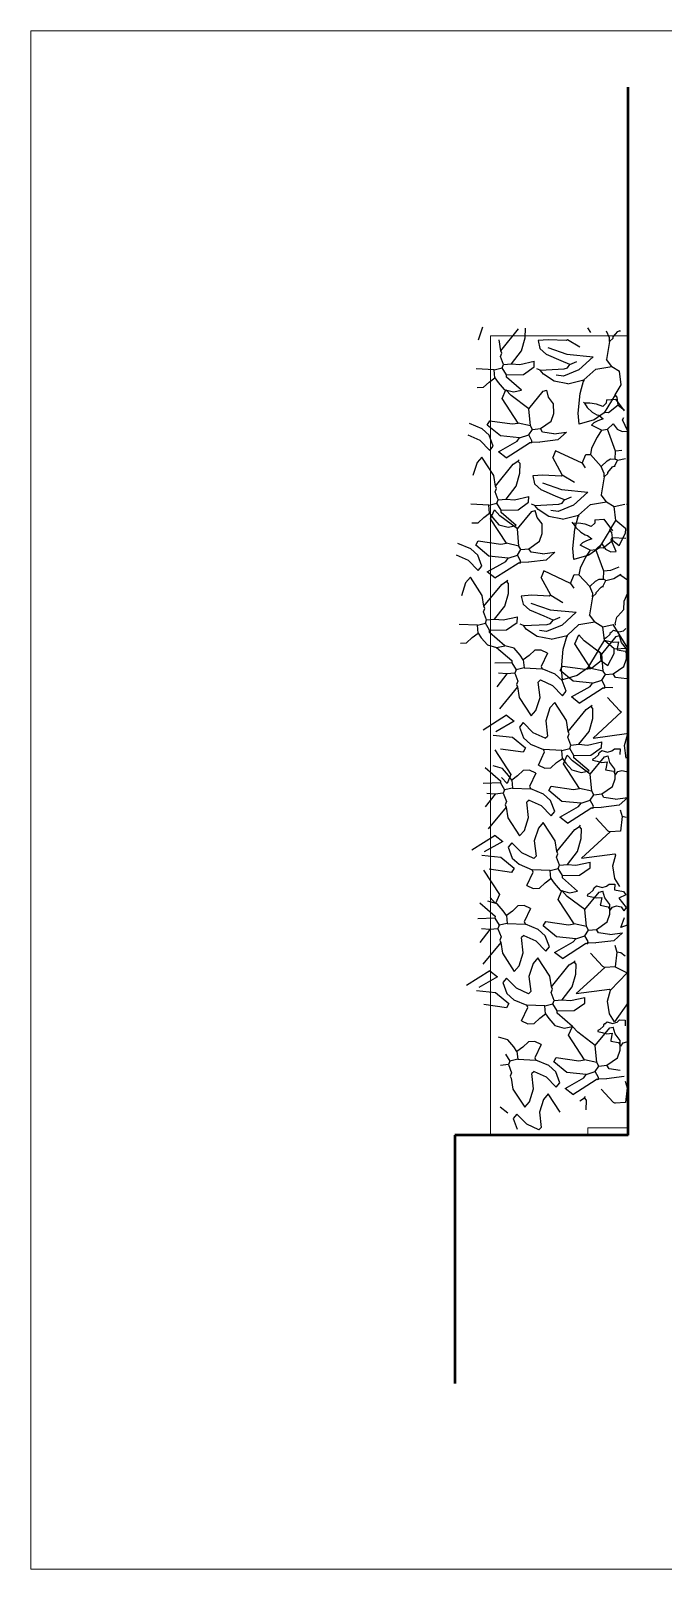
# Model space of a CAD drawing. Header units: inches. Extents: x 2960 to 8891, y 1487 to 4457.
# Drawn here: x 7677.8 to 7856, y 2611 to 3044.6 of the extents above; entities that cross this region are included whole.
import ezdxf

# ---------------------------------------------------------------- set-up
doc = ezdxf.new("R2010")
doc.units = ezdxf.units.IN
doc.header["$MEASUREMENT"] = 0
doc.linetypes.add('HIDDEN', pattern=[0.375, 0.25, -0.125])
for name, color, linetype, lineweight in [('A-FLOR-FTPT', 6, 'HIDDEN', 13), ('A-FURN', 8, 'Continuous', 20), ('A-FURN-BATH', 175, 'Continuous', 20), ('A-WALL-FULL', 7, 'Continuous', 50)]:
    doc.layers.add(name, color=color, linetype=linetype, lineweight=lineweight)
doc.layers.add('VERDE_siepe', color=96, linetype='Continuous')

msp = doc.modelspace()

# ---------------------------------------------------------------- linework, layer by layer
at = {"layer": 'A-FLOR-FTPT', "linetype": 'ByBlock'}
for p in [(7807.32, 2733.41), (7846.13, 2958.69)]:
    msp.add_line(p, (7807.32, 2958.69), dxfattribs=at)
at = {"layer": 'A-FURN'}
for p, q in [((7846.13, 2735.41), (7834.73, 2735.41)), ((7834.73, 2733.41), (7834.73, 2735.41)), ((7846.13, 2733.41), (7834.73, 2733.41))]:
    msp.add_line(p, q, dxfattribs=at)
at = {"layer": 'A-FURN-BATH'}
for p, q in [((7677.79, 2611.03), (7677.79, 3044.62)), ((7677.79, 3044.62), (8850.3, 3044.62)), ((8814.51, 2611.03), (7677.79, 2611.03))]:
    msp.add_line(p, q, dxfattribs=at)
at = {"layer": 'A-WALL-FULL'}
for p, q in [((7846.13, 2733.41), (7846.13, 3028.69)), ((7846.13, 2733.41), (7797.32, 2733.41)), ((7797.32, 2733.41), (7797.32, 2663.41))]:
    msp.add_line(p, q, dxfattribs=at)
at = {"layer": 'VERDE_siepe'}
for p, q in [((7805.07, 2961.06), (7803.89, 2957.41)), ((7810.22, 2954.44), (7809.76, 2957.47)), ((7810.22, 2954.44), (7815.28, 2960.61)), ((7816.09, 2954.42), (7817.12, 2958.07)), ((7817.12, 2958.07), (7817.21, 2960.85)), ((7823.64, 2957.52), (7820.75, 2957.32)), ((7820.75, 2957.32), (7821.29, 2955.06)), ((7828.74, 2957.29), (7823.64, 2957.52)), ((7829.07, 2957.6), (7828.74, 2957.29)), ((7829.07, 2957.6), (7832.5, 2955.53)), ((7834.65, 2960.87), (7835.55, 2959.55)), ((7840.88, 2957.08), (7840.02, 2952.01)), ((7840.92, 2958.04), (7840.05, 2960)), ((7840.88, 2957.08), (7840.92, 2958.04)), ((7840.88, 2957.08), (7841.88, 2958)), ((7841.88, 2958), (7841.89, 2958.32)), ((7841.89, 2958.32), (7843.24, 2959.86)), ((7843.24, 2959.86), (7843.89, 2960.15)), ((7843.87, 2959.83), (7843.89, 2960.15)), ((7810.15, 2952.84), (7810.51, 2953.79)), ((7811.01, 2950.57), (7810.15, 2952.84)), ((7810.51, 2953.79), (7810.22, 2954.44)), ((7813.25, 2950.79), (7816.09, 2954.42)), ((7823.14, 2953.38), (7821.29, 2955.06)), ((7827.22, 2951.61), (7823.14, 2953.38)), ((7823.49, 2955.33), (7828.87, 2953.46)), ((7828.87, 2953.46), (7836.25, 2952.73)), ((7836.25, 2952.73), (7832.25, 2949.09)), ((7808.39, 2949.09), (7803.28, 2949.31)), ((7808.39, 2949.09), (7810.65, 2949.63)), ((7808.61, 2946.84), (7808.39, 2949.09)), ((7810.65, 2949.63), (7811.01, 2950.57)), ((7811.84, 2947.66), (7810.65, 2949.63)), ((7811.01, 2950.57), (7813.25, 2950.79)), ((7813.25, 2950.79), (7815.63, 2950.6)), ((7815.63, 2950.6), (7819.68, 2951.47)), ((7816.64, 2947.77), (7819.61, 2949.88)), ((7819.61, 2949.88), (7819.68, 2951.47)), ((7821.35, 2948.99), (7820.4, 2949.35)), ((7821.35, 2948.99), (7828.08, 2949.33)), ((7822.27, 2947.87), (7821.35, 2948.99)), ((7829.73, 2950.54), (7827.22, 2951.61)), ((7832.25, 2949.09), (7827.89, 2947.31)), ((7828.08, 2949.33), (7829.05, 2949.61)), ((7829.05, 2949.61), (7829.73, 2950.54)), ((7829.73, 2950.54), (7831.68, 2951.41)), ((7833.69, 2946.21), (7837.02, 2949.26)), ((7837.02, 2949.26), (7841.53, 2950.02)), ((7841.53, 2950.02), (7840.02, 2952.01)), ((7841.53, 2950.02), (7843.71, 2948.65)), ((7844.18, 2944.79), (7843.71, 2948.65)), ((7803.6, 2944.05), (7805.36, 2944.13)), ((7805.36, 2944.13), (7806.96, 2945.63)), ((7806.96, 2945.63), (7808.61, 2946.84)), ((7808.61, 2946.84), (7809.51, 2945.52)), ((7809.51, 2945.52), (7811.21, 2943.56)), ((7811.81, 2947.02), (7811.84, 2947.66)), ((7816.12, 2943.32), (7811.81, 2947.02)), ((7811.84, 2947.66), (7816.64, 2947.77)), ((7825.26, 2945.9), (7822.27, 2947.87)), ((7829.17, 2945.13), (7825.26, 2945.9)), ((7827.89, 2947.31), (7825.88, 2947.6)), ((7829.17, 2945.13), (7833.69, 2946.21)), ((7832.59, 2942.35), (7833.69, 2946.21)), ((7833.69, 2946.21), (7833.68, 2945.89)), ((7842.46, 2941.99), (7844.18, 2944.79)), ((7810.61, 2940.96), (7811.68, 2943.47)), ((7815.1, 2934.05), (7810.61, 2940.96)), ((7811.21, 2943.56), (7813.82, 2942.84)), ((7813.2, 2941.81), (7811.68, 2943.47)), ((7818.16, 2938.07), (7813.2, 2941.81)), ((7813.82, 2942.84), (7816.12, 2943.32)), ((7818.16, 2938.07), (7822.21, 2943.01)), ((7822.21, 2943.01), (7823.18, 2943.29)), ((7823.73, 2941.35), (7823.18, 2943.29)), ((7825.14, 2939.51), (7823.73, 2941.35)), ((7832.06, 2936.84), (7832.59, 2942.35)), ((7833.88, 2939.63), (7833.58, 2939.96)), ((7842.46, 2941.99), (7839.41, 2936.98)), ((7840, 2940.64), (7839.96, 2939.68)), ((7840, 2940.64), (7842.57, 2940.84)), ((7843.07, 2941.33), (7842.46, 2941.99)), ((7842.57, 2940.84), (7844.98, 2937.54)), ((7843.29, 2939.08), (7843.07, 2941.33)), ((7818.58, 2933.26), (7818.16, 2938.07)), ((7824.4, 2934.61), (7825.17, 2936.74)), ((7825.17, 2936.74), (7825.14, 2939.51)), ((7832.37, 2933.75), (7832.06, 2936.84)), ((7835.37, 2939.68), (7833.88, 2939.63)), ((7833.88, 2939.63), (7834.61, 2938.49)), ((7834.61, 2938.49), (7836.02, 2937.13)), ((7837.23, 2939.42), (7835.37, 2939.68)), ((7836.02, 2937.13), (7837.28, 2936.4)), ((7839.41, 2936.98), (7836.53, 2934.95)), ((7838.96, 2938.76), (7837.23, 2939.42)), ((7837.28, 2936.4), (7837.89, 2936.25)), ((7837.89, 2936.25), (7839.13, 2935.24)), ((7839.96, 2939.68), (7838.96, 2938.76)), ((7840.64, 2936.96), (7839.36, 2937.01)), ((7843.29, 2939.08), (7840.64, 2936.96)), ((7843.29, 2939.08), (7845.15, 2937.72)), ((7844.55, 2935), (7844.9, 2935.63)), ((7805.03, 2932.43), (7801.39, 2933.96)), ((7807.01, 2930.65), (7805.03, 2932.43)), ((7806.45, 2933.47), (7807.14, 2934.72)), ((7810.15, 2930.43), (7806.45, 2933.47)), ((7807.14, 2934.72), (7813.49, 2933.8)), ((7813.49, 2933.8), (7815.1, 2934.05)), ((7818.58, 2933.26), (7815.1, 2934.05)), ((7818.15, 2930.72), (7819.18, 2932.28)), ((7819.18, 2932.28), (7818.58, 2933.26)), ((7819.18, 2932.28), (7821.43, 2932.5)), ((7821.43, 2932.5), (7824.4, 2934.61)), ((7822.02, 2931.51), (7821.43, 2932.5)), ((7825.2, 2931.05), (7822.02, 2931.51)), ((7825.2, 2931.05), (7828.76, 2931.51)), ((7828.76, 2931.51), (7826.31, 2929.31)), ((7836.53, 2934.95), (7832.37, 2933.75)), ((7836.48, 2934.16), (7835.85, 2933.47)), ((7838.67, 2932.07), (7835.85, 2933.47)), ((7837.62, 2934.73), (7836.48, 2934.16)), ((7838.67, 2932.07), (7837.36, 2930.12)), ((7839.13, 2935.24), (7837.62, 2934.73)), ((7838.67, 2932.07), (7840.28, 2932.31)), ((7840.28, 2932.31), (7841.94, 2933.84)), ((7842.57, 2926.14), (7840.28, 2932.31)), ((7841.94, 2933.84), (7843.03, 2932.34)), ((7843.03, 2932.34), (7844.47, 2931.66)), ((7844.47, 2931.66), (7846.01, 2931.75)), ((7846.01, 2931.75), (7844.55, 2935)), ((7800.93, 2930.78), (7804.3, 2929.23)), ((7804.3, 2929.23), (7807.13, 2926.35)), ((7808.14, 2927.59), (7807.01, 2930.65)), ((7807.13, 2926.35), (7808.14, 2927.59)), ((7809.64, 2925.98), (7814.88, 2928.95)), ((7815.56, 2929.88), (7810.15, 2930.43)), ((7811.8, 2924.29), (7818.38, 2928.48)), ((7814.88, 2928.95), (7815.56, 2929.88)), ((7815.56, 2929.88), (7818.15, 2930.72)), ((7819.04, 2929.09), (7818.15, 2930.72)), ((7818.7, 2928.46), (7818.38, 2928.48)), ((7818.7, 2928.46), (7819.03, 2928.77)), ((7819.01, 2928.45), (7818.7, 2928.46)), ((7819.01, 2928.45), (7819.03, 2928.77)), ((7819.03, 2928.77), (7819.04, 2929.09)), ((7819.03, 2928.77), (7821.26, 2928.67)), ((7826.31, 2929.31), (7821.26, 2928.67)), ((7835.81, 2926.99), (7835.49, 2925.17)), ((7837.36, 2930.12), (7835.81, 2926.99)), ((7803.57, 2922.9), (7802.38, 2919.26)), ((7804.91, 2924.44), (7803.57, 2922.9)), ((7808.26, 2919.31), (7804.91, 2924.44)), ((7808.71, 2916.29), (7813.78, 2922.46)), ((7811.8, 2924.29), (7809.64, 2925.98)), ((7813.78, 2922.46), (7815.09, 2923.36)), ((7815.09, 2923.36), (7815.43, 2923.67)), ((7815.7, 2922.69), (7815.09, 2923.36)), ((7815.62, 2919.91), (7815.7, 2922.69)), ((7825.63, 2926.24), (7824.91, 2924.35)), ((7827.57, 2919.44), (7824.91, 2924.35)), ((7833.15, 2922.72), (7825.63, 2926.24)), ((7833.15, 2922.72), (7834.22, 2925.23)), ((7833.15, 2922.72), (7834.05, 2921.4)), ((7834.22, 2925.23), (7835.49, 2925.17)), ((7838.54, 2921.84), (7835.49, 2925.17)), ((7838.54, 2921.84), (7840.21, 2923.37)), ((7840.21, 2923.37), (7841.19, 2923.97)), ((7841.19, 2923.97), (7842.47, 2923.91)), ((7842.38, 2922), (7843.09, 2923.56)), ((7842.47, 2923.91), (7842.57, 2926.14)), ((7843.09, 2923.56), (7842.47, 2923.91)), ((7844.36, 2926.37), (7842.57, 2926.14)), ((7843.09, 2923.56), (7845.35, 2924.1)), ((7808.71, 2916.29), (7808.26, 2919.31)), ((7814.58, 2916.27), (7815.62, 2919.91)), ((7822.13, 2919.36), (7819.25, 2919.17)), ((7819.25, 2919.17), (7819.79, 2916.91)), ((7827.24, 2919.14), (7822.13, 2919.36)), ((7827.57, 2919.44), (7827.24, 2919.14)), ((7827.57, 2919.44), (7831, 2917.38)), ((7839.37, 2918.93), (7838.51, 2913.85)), ((7839.42, 2919.89), (7838.54, 2921.84)), ((7839.37, 2918.93), (7839.42, 2919.89)), ((7839.37, 2918.93), (7840.37, 2919.85)), ((7840.37, 2919.85), (7840.39, 2920.16)), ((7840.39, 2920.16), (7841.73, 2921.7)), ((7841.73, 2921.7), (7842.38, 2922)), ((7842.37, 2921.68), (7842.38, 2922)), ((7808.64, 2914.69), (7809, 2915.63)), ((7809.5, 2912.42), (7808.64, 2914.69)), ((7809, 2915.63), (7808.71, 2916.29)), ((7811.75, 2912.64), (7814.58, 2916.27)), ((7821.63, 2915.23), (7819.79, 2916.91)), ((7825.71, 2913.45), (7821.63, 2915.23)), ((7821.98, 2917.18), (7827.36, 2915.31)), ((7827.36, 2915.31), (7834.75, 2914.58)), ((7834.75, 2914.58), (7830.75, 2910.94)), ((7840.03, 2911.87), (7838.51, 2913.85)), ((7806.88, 2910.93), (7801.78, 2911.16)), ((7806.88, 2910.93), (7809.14, 2911.47)), ((7807.1, 2908.69), (7806.88, 2910.93)), ((7807.37, 2907.1), (7808.44, 2909.61)), ((7809.96, 2907.95), (7808.44, 2909.61)), ((7809.14, 2911.47), (7809.5, 2912.42)), ((7810.34, 2909.5), (7809.14, 2911.47)), ((7809.5, 2912.42), (7811.75, 2912.64)), ((7810.31, 2908.87), (7810.34, 2909.5)), ((7810.34, 2909.5), (7815.13, 2909.61)), ((7811.75, 2912.64), (7814.12, 2912.45)), ((7814.12, 2912.45), (7818.17, 2913.32)), ((7815.13, 2909.61), (7818.1, 2911.72)), ((7818.1, 2911.72), (7818.17, 2913.32)), ((7819.84, 2910.83), (7818.9, 2911.19)), ((7818.96, 2909.16), (7819.94, 2909.43)), ((7819.84, 2910.83), (7826.57, 2911.18)), ((7820.76, 2909.72), (7819.84, 2910.83)), ((7820.49, 2907.49), (7819.94, 2909.43)), ((7823.76, 2907.75), (7820.76, 2909.72)), ((7826.38, 2909.15), (7824.38, 2909.44)), ((7828.22, 2912.38), (7825.71, 2913.45)), ((7830.75, 2910.94), (7826.38, 2909.15)), ((7826.57, 2911.18), (7827.54, 2911.46)), ((7827.54, 2911.46), (7828.22, 2912.38)), ((7828.22, 2912.38), (7830.18, 2913.26)), ((7832.19, 2908.06), (7835.52, 2911.11)), ((7835.52, 2911.11), (7840.03, 2911.87)), ((7840.03, 2911.87), (7842.2, 2910.5)), ((7842.2, 2910.5), (7845.21, 2911.18)), ((7842.67, 2906.64), (7842.2, 2910.5)), ((7845.75, 2911.3), (7845.74, 2910.98)), ((7802.09, 2905.9), (7803.86, 2905.97)), ((7803.86, 2905.97), (7805.45, 2907.48)), ((7805.45, 2907.48), (7807.1, 2908.69)), ((7807.1, 2908.69), (7808, 2907.37)), ((7811.86, 2900.2), (7807.37, 2907.1)), ((7808, 2907.37), (7809.71, 2905.41)), ((7809.71, 2905.41), (7812.32, 2904.68)), ((7814.91, 2904.22), (7809.96, 2907.95)), ((7814.62, 2905.16), (7810.31, 2908.87)), ((7812.32, 2904.68), (7814.62, 2905.16)), ((7814.91, 2904.22), (7818.96, 2909.16)), ((7821.9, 2905.66), (7820.49, 2907.49)), ((7821.93, 2902.89), (7821.9, 2905.66)), ((7827.67, 2906.98), (7823.76, 2907.75)), ((7827.67, 2906.98), (7832.19, 2908.06)), ((7830.64, 2905.77), (7830.34, 2906.1)), ((7832.13, 2905.83), (7830.64, 2905.77)), ((7830.64, 2905.77), (7831.37, 2904.63)), ((7831.09, 2904.2), (7832.19, 2908.06)), ((7833.99, 2905.56), (7832.13, 2905.83)), ((7832.19, 2908.06), (7832.17, 2907.74)), ((7835.72, 2904.91), (7833.99, 2905.56)), ((7836.72, 2905.82), (7835.72, 2904.91)), ((7836.76, 2906.78), (7836.72, 2905.82)), ((7836.76, 2906.78), (7839.33, 2906.99)), ((7839.33, 2906.99), (7841.74, 2903.69)), ((7840.95, 2903.84), (7842.67, 2906.64)), ((7845.45, 2904.28), (7842.67, 2906.64)), ((7803.21, 2899.61), (7803.9, 2900.86)), ((7803.9, 2900.86), (7810.25, 2899.95)), ((7815.34, 2899.4), (7814.91, 2904.22)), ((7818.19, 2898.64), (7821.15, 2900.75)), ((7821.15, 2900.75), (7821.93, 2902.89)), ((7830.56, 2898.68), (7831.09, 2904.2)), ((7831.37, 2904.63), (7832.78, 2903.28)), ((7832.78, 2903.28), (7834.04, 2902.55)), ((7834.38, 2900.87), (7833.24, 2900.3)), ((7834.04, 2902.55), (7834.65, 2902.4)), ((7835.89, 2901.39), (7834.38, 2900.87)), ((7834.65, 2902.4), (7835.89, 2901.39)), ((7840.95, 2903.84), (7837.9, 2898.83)), ((7841.79, 2900.93), (7839.14, 2898.8)), ((7841.56, 2903.17), (7840.95, 2903.84)), ((7841.31, 2901.15), (7841.66, 2901.77)), ((7842.76, 2897.89), (7841.31, 2901.15)), ((7841.79, 2900.93), (7841.56, 2903.17)), ((7841.66, 2901.77), (7845.48, 2901.61)), ((7841.79, 2900.93), (7843.64, 2899.57)), ((7843.64, 2899.57), (7845.39, 2903.01)), ((7845.39, 2903.01), (7845.45, 2904.28)), ((7797.69, 2896.92), (7801.06, 2895.38)), ((7801.79, 2898.58), (7798.15, 2900.1)), ((7803.77, 2896.8), (7801.79, 2898.58)), ((7806.91, 2896.58), (7803.21, 2899.61)), ((7804.9, 2893.73), (7803.77, 2896.8)), ((7812.32, 2896.02), (7806.91, 2896.58)), ((7810.25, 2899.95), (7811.86, 2900.2)), ((7815.34, 2899.4), (7811.86, 2900.2)), ((7812.32, 2896.02), (7814.91, 2896.87)), ((7814.91, 2896.87), (7815.94, 2898.42)), ((7815.8, 2895.23), (7814.91, 2896.87)), ((7815.94, 2898.42), (7815.34, 2899.4)), ((7815.94, 2898.42), (7818.19, 2898.64)), ((7818.78, 2897.66), (7818.19, 2898.64)), ((7821.96, 2897.2), (7818.78, 2897.66)), ((7821.96, 2897.2), (7825.52, 2897.66)), ((7825.52, 2897.66), (7823.07, 2895.46)), ((7830.86, 2895.6), (7830.56, 2898.68)), ((7835.02, 2896.8), (7830.86, 2895.6)), ((7833.24, 2900.3), (7832.61, 2899.61)), ((7835.43, 2898.21), (7832.61, 2899.61)), ((7835.43, 2898.21), (7834.12, 2896.27)), ((7837.9, 2898.83), (7835.02, 2896.8)), ((7835.43, 2898.21), (7837.04, 2898.46)), ((7837.04, 2898.46), (7838.7, 2899.98)), ((7839.32, 2892.29), (7837.04, 2898.46)), ((7839.14, 2898.8), (7837.86, 2898.86)), ((7838.7, 2899.98), (7839.79, 2898.48)), ((7839.79, 2898.48), (7841.23, 2897.8)), ((7841.23, 2897.8), (7842.76, 2897.89)), ((7801.06, 2895.38), (7803.89, 2892.5)), ((7803.89, 2892.5), (7804.9, 2893.73)), ((7806.4, 2892.12), (7811.64, 2895.09)), ((7808.56, 2890.43), (7806.4, 2892.12)), ((7808.56, 2890.43), (7815.13, 2894.62)), ((7811.64, 2895.09), (7812.32, 2896.02)), ((7815.45, 2894.61), (7815.13, 2894.62)), ((7815.45, 2894.61), (7815.79, 2894.91)), ((7815.77, 2894.59), (7815.45, 2894.61)), ((7815.77, 2894.59), (7815.79, 2894.91)), ((7815.79, 2894.91), (7815.8, 2895.23)), ((7815.79, 2894.91), (7818.02, 2894.81)), ((7823.07, 2895.46), (7818.02, 2894.81)), ((7822.39, 2892.39), (7821.67, 2890.5)), ((7829.91, 2888.86), (7822.39, 2892.39)), ((7832.57, 2893.14), (7832.25, 2891.32)), ((7834.12, 2896.27), (7832.57, 2893.14)), ((7839.23, 2890.05), (7839.32, 2892.29)), ((7841.12, 2892.52), (7839.32, 2892.29)), ((7843.51, 2893.46), (7841.12, 2892.52)), ((7800.33, 2889.05), (7799.14, 2885.41)), ((7801.67, 2890.59), (7800.33, 2889.05)), ((7805.02, 2885.46), (7801.67, 2890.59)), ((7805.47, 2882.43), (7810.54, 2888.6)), ((7810.54, 2888.6), (7811.85, 2889.5)), ((7811.85, 2889.5), (7812.19, 2889.81)), ((7812.46, 2888.84), (7811.85, 2889.5)), ((7812.38, 2886.06), (7812.46, 2888.84)), ((7824.33, 2885.59), (7821.67, 2890.5)), ((7829.91, 2888.86), (7830.97, 2891.37)), ((7829.91, 2888.86), (7830.81, 2887.54)), ((7830.97, 2891.37), (7832.25, 2891.32)), ((7835.3, 2887.99), (7832.25, 2891.32)), ((7835.3, 2887.99), (7836.97, 2889.51)), ((7836.17, 2886.03), (7835.3, 2887.99)), ((7836.97, 2889.51), (7837.95, 2890.11)), ((7837.15, 2886.31), (7838.49, 2887.85)), ((7837.95, 2890.11), (7839.23, 2890.05)), ((7838.49, 2887.85), (7839.14, 2888.14)), ((7839.13, 2887.82), (7839.14, 2888.14)), ((7839.14, 2888.14), (7839.85, 2889.71)), ((7839.85, 2889.71), (7839.23, 2890.05)), ((7839.85, 2889.71), (7842.11, 2890.25)), ((7842.11, 2890.25), (7844.08, 2891.44)), ((7844.07, 2891.12), (7844.08, 2891.44)), ((7845.93, 2889.76), (7844.07, 2891.12)), ((7846.09, 2886.24), (7845.93, 2889.76)), ((7805.47, 2882.43), (7805.02, 2885.46)), ((7811.34, 2882.41), (7812.38, 2886.06)), ((7818.89, 2885.51), (7816.01, 2885.31)), ((7816.01, 2885.31), (7816.55, 2883.05)), ((7824, 2885.28), (7818.89, 2885.51)), ((7824.33, 2885.59), (7824, 2885.28)), ((7824.33, 2885.59), (7827.76, 2883.52)), ((7836.13, 2885.07), (7835.27, 2880)), ((7836.13, 2885.07), (7836.17, 2886.03)), ((7836.13, 2885.07), (7837.13, 2885.99)), ((7837.13, 2885.99), (7837.15, 2886.31)), ((7844.93, 2881.49), (7845.03, 2883.89)), ((7845.03, 2883.89), (7846.09, 2886.24)), ((7805.4, 2880.84), (7805.76, 2881.78)), ((7806.26, 2878.56), (7805.4, 2880.84)), ((7805.76, 2881.78), (7805.47, 2882.43)), ((7808.51, 2878.78), (7811.34, 2882.41)), ((7810.88, 2878.59), (7814.93, 2879.46)), ((7814.86, 2877.87), (7814.93, 2879.46)), ((7818.39, 2881.37), (7816.55, 2883.05)), ((7822.47, 2879.6), (7818.39, 2881.37)), ((7818.74, 2883.32), (7824.12, 2881.45)), ((7824.98, 2878.53), (7822.47, 2879.6)), ((7824.12, 2881.45), (7831.5, 2880.72)), ((7824.98, 2878.53), (7826.94, 2879.4)), ((7831.5, 2880.72), (7827.51, 2877.08)), ((7836.78, 2878.01), (7835.27, 2880)), ((7842.51, 2877.45), (7842.91, 2879.35)), ((7842.91, 2879.35), (7843.25, 2879.65)), ((7843.25, 2879.65), (7844.93, 2881.49)), ((7803.64, 2877.08), (7798.54, 2877.3)), ((7802.21, 2873.62), (7803.86, 2874.83)), ((7803.64, 2877.08), (7805.9, 2877.62)), ((7803.86, 2874.83), (7803.64, 2877.08)), ((7803.86, 2874.83), (7804.76, 2873.51)), ((7805.9, 2877.62), (7806.26, 2878.56)), ((7807.09, 2875.65), (7805.9, 2877.62)), ((7806.26, 2878.56), (7808.51, 2878.78)), ((7807.07, 2875.01), (7807.09, 2875.65)), ((7811.38, 2871.31), (7807.07, 2875.01)), ((7807.09, 2875.65), (7811.89, 2875.76)), ((7808.51, 2878.78), (7810.88, 2878.59)), ((7811.89, 2875.76), (7814.86, 2877.87)), ((7816.6, 2876.98), (7815.66, 2877.34)), ((7816.6, 2876.98), (7823.33, 2877.32)), ((7817.52, 2875.87), (7816.6, 2876.98)), ((7820.52, 2873.89), (7817.52, 2875.87)), ((7823.14, 2875.3), (7821.14, 2875.59)), ((7827.51, 2877.08), (7823.14, 2875.3)), ((7823.33, 2877.32), (7824.3, 2877.6)), ((7824.3, 2877.6), (7824.98, 2878.53)), ((7828.95, 2874.2), (7832.28, 2877.25)), ((7832.28, 2877.25), (7836.78, 2878.01)), ((7836.78, 2878.01), (7838.96, 2876.64)), ((7838.96, 2876.64), (7841.96, 2877.32)), ((7839.43, 2872.79), (7838.96, 2876.64)), ((7841, 2874.74), (7840.98, 2874.43)), ((7841.33, 2875.05), (7841, 2874.74)), ((7841.33, 2875.05), (7841.99, 2875.66)), ((7846.05, 2870.58), (7841.96, 2877.32)), ((7841.99, 2875.66), (7843.53, 2875.19)), ((7842.51, 2877.45), (7842.5, 2877.13)), ((7843.53, 2875.19), (7844.8, 2875.53)), ((7844.8, 2875.53), (7845.53, 2876.14)), ((7798.85, 2872.04), (7800.62, 2872.12)), ((7800.62, 2872.12), (7802.21, 2873.62)), ((7804.76, 2873.51), (7806.46, 2871.56)), ((7806.46, 2871.56), (7809.07, 2870.83)), ((7809.07, 2870.83), (7811.38, 2871.31)), ((7809.07, 2870.83), (7813.39, 2867.12)), ((7813.99, 2870.58), (7811.38, 2871.31)), ((7815.69, 2868.62), (7813.99, 2870.58)), ((7824.43, 2873.12), (7820.52, 2873.89)), ((7824.43, 2873.12), (7828.95, 2874.2)), ((7827.32, 2864.83), (7827.85, 2870.34)), ((7827.85, 2870.34), (7828.95, 2874.2)), ((7828.95, 2874.2), (7828.93, 2873.88)), ((7831.14, 2871.84), (7832.21, 2874.35)), ((7835.63, 2864.93), (7831.14, 2871.84)), ((7833.73, 2872.68), (7832.21, 2874.35)), ((7838.69, 2868.95), (7833.73, 2872.68)), ((7837.71, 2869.98), (7839.43, 2872.79)), ((7838.69, 2868.95), (7842.74, 2873.89)), ((7839.38, 2873.19), (7839.37, 2872.87)), ((7839.37, 2872.87), (7840.66, 2872.59)), ((7839.98, 2873.51), (7839.38, 2873.19)), ((7842.21, 2870.43), (7839.43, 2872.79)), ((7840.98, 2874.43), (7839.98, 2873.51)), ((7840.66, 2872.59), (7841.93, 2872.28)), ((7841.93, 2872.28), (7843.45, 2872.4)), ((7842.15, 2869.15), (7842.21, 2870.43)), ((7842.21, 2870.43), (7846.05, 2870.58)), ((7842.74, 2873.89), (7843.71, 2874.16)), ((7843.05, 2870.5), (7843.03, 2870.18)), ((7843.45, 2872.4), (7843.05, 2870.5)), ((7844.26, 2872.22), (7843.71, 2874.16)), ((7845.67, 2870.39), (7844.26, 2872.22)), ((7845.7, 2867.62), (7845.67, 2870.39)), ((7813.36, 2866.48), (7808.56, 2866.37)), ((7813.39, 2867.12), (7813.36, 2866.48)), ((7813.36, 2866.48), (7814.55, 2864.52)), ((7816.59, 2867.3), (7815.69, 2868.62)), ((7818.24, 2868.51), (7816.59, 2867.3)), ((7816.59, 2867.3), (7816.81, 2865.06)), ((7819.84, 2870.02), (7818.24, 2868.51)), ((7821.6, 2870.09), (7819.84, 2870.02)), ((7823.39, 2869.24), (7821.6, 2870.09)), ((7823.39, 2869.24), (7821.63, 2865.48)), ((7837.71, 2869.98), (7834.66, 2864.97)), ((7838.54, 2867.07), (7835.89, 2864.95)), ((7838.32, 2869.32), (7837.71, 2869.98)), ((7838.54, 2867.07), (7838.32, 2869.32)), ((7838.54, 2867.07), (7840.4, 2865.71)), ((7839.11, 2864.14), (7838.69, 2868.95)), ((7840.4, 2865.71), (7842.15, 2869.15)), ((7843.03, 2870.18), (7845.25, 2869.76)), ((7844.93, 2865.48), (7845.7, 2867.62)), ((7845.25, 2869.76), (7845.85, 2868.78)), ((7811.94, 2863.35), (7809.11, 2859.72)), ((7811.94, 2863.35), (7809.57, 2863.54)), ((7814.19, 2863.57), (7811.94, 2863.35)), ((7814.55, 2864.52), (7814.19, 2863.57)), ((7814.19, 2863.57), (7815.05, 2861.3)), ((7816.81, 2865.06), (7814.55, 2864.52)), ((7816.81, 2865.06), (7821.92, 2864.83)), ((7821.63, 2865.48), (7821.92, 2864.83)), ((7825.56, 2863.31), (7821.92, 2864.83)), ((7827.54, 2861.53), (7825.56, 2863.31)), ((7826.98, 2864.35), (7827.67, 2865.59)), ((7830.68, 2861.31), (7826.98, 2864.35)), ((7827.62, 2861.74), (7827.32, 2864.83)), ((7831.78, 2862.94), (7827.62, 2861.74)), ((7827.67, 2865.59), (7834.02, 2864.68)), ((7834.66, 2864.97), (7831.78, 2862.94)), ((7834.02, 2864.68), (7835.63, 2864.93)), ((7835.89, 2864.95), (7834.62, 2865)), ((7839.11, 2864.14), (7835.63, 2864.93)), ((7838.68, 2861.6), (7839.71, 2863.15)), ((7839.71, 2863.15), (7839.11, 2864.14)), ((7839.71, 2863.15), (7841.96, 2863.37)), ((7841.96, 2863.37), (7844.93, 2865.48)), ((7842.55, 2862.39), (7841.96, 2863.37)), ((7845.73, 2861.93), (7842.55, 2862.39)), ((7814.98, 2859.7), (7809.92, 2853.53)), ((7815.05, 2861.3), (7814.69, 2860.35)), ((7814.69, 2860.35), (7814.98, 2859.7)), ((7814.98, 2859.7), (7815.44, 2856.68)), ((7821.46, 2861.66), (7820.79, 2861.05)), ((7821.31, 2856.73), (7820.79, 2861.05)), ((7821.46, 2861.66), (7824.83, 2860.11)), ((7824.83, 2860.11), (7827.66, 2857.23)), ((7828.67, 2858.47), (7827.54, 2861.53)), ((7827.66, 2857.23), (7828.67, 2858.47)), ((7830.17, 2856.86), (7835.41, 2859.82)), ((7836.09, 2860.75), (7830.68, 2861.31)), ((7832.33, 2855.16), (7838.91, 2859.35)), ((7835.41, 2859.82), (7836.09, 2860.75)), ((7836.09, 2860.75), (7838.68, 2861.6)), ((7839.57, 2859.96), (7838.68, 2861.6)), ((7839.23, 2859.34), (7838.91, 2859.35)), ((7839.23, 2859.34), (7839.56, 2859.64)), ((7839.54, 2859.32), (7839.23, 2859.34)), ((7839.54, 2859.32), (7839.56, 2859.64)), ((7839.56, 2859.64), (7839.57, 2859.96)), ((7839.56, 2859.64), (7841.79, 2859.55)), ((7815.44, 2856.68), (7818.78, 2851.55)), ((7818.78, 2851.55), (7820.13, 2853.09)), ((7820.13, 2853.09), (7821.31, 2856.73)), ((7824.1, 2853.78), (7822.91, 2850.14)), ((7825.44, 2855.32), (7824.1, 2853.78)), ((7828.79, 2850.19), (7825.44, 2855.32)), ((7829.24, 2847.16), (7834.31, 2853.34)), ((7832.33, 2855.16), (7830.17, 2856.86)), ((7834.31, 2853.34), (7835.62, 2854.24)), ((7835.62, 2854.24), (7835.96, 2854.54)), ((7836.23, 2853.57), (7835.62, 2854.24)), ((7836.15, 2850.79), (7836.23, 2853.57)), ((7840.31, 2856.67), (7843.67, 2853.01)), ((7843.67, 2853.01), (7844.29, 2852.66)), ((7811.89, 2851.7), (7805.32, 2847.51)), ((7814.06, 2850.01), (7808.81, 2847.04)), ((7811.89, 2851.7), (7814.06, 2850.01)), ((7816.57, 2849.63), (7815.55, 2848.4)), ((7819.39, 2846.76), (7816.57, 2849.63)), ((7822.91, 2850.14), (7823.43, 2845.82)), ((7829.24, 2847.16), (7828.79, 2850.19)), ((7835.11, 2847.15), (7836.15, 2850.79)), ((7844.29, 2852.66), (7836.26, 2845.3)), ((7808.13, 2846.11), (7813.54, 2845.56)), ((7813.54, 2845.56), (7817.25, 2842.52)), ((7815.55, 2848.4), (7816.69, 2845.34)), ((7816.69, 2845.34), (7818.66, 2843.56)), ((7822.77, 2845.21), (7819.39, 2846.76)), ((7822.77, 2845.21), (7823.43, 2845.82)), ((7829.17, 2845.57), (7829.53, 2846.51)), ((7830.03, 2843.29), (7829.17, 2845.57)), ((7829.53, 2846.51), (7829.24, 2847.16)), ((7832.28, 2843.52), (7835.11, 2847.15)), ((7836.26, 2845.3), (7845.63, 2846.53)), ((7845.1, 2843.18), (7845.93, 2846.2)), ((7845.63, 2846.53), (7845.93, 2846.2)), ((7808.59, 2841.94), (7813.08, 2835.03)), ((7816.55, 2841.27), (7810.2, 2842.19)), ((7817.25, 2842.52), (7816.55, 2841.27)), ((7818.66, 2843.56), (7822.31, 2842.03)), ((7820.84, 2837.62), (7822.6, 2841.38)), ((7822.6, 2841.38), (7822.31, 2842.03)), ((7827.41, 2841.81), (7822.31, 2842.03)), ((7827.41, 2841.81), (7829.67, 2842.35)), ((7827.63, 2839.56), (7827.41, 2841.81)), ((7827.9, 2837.98), (7828.97, 2840.49)), ((7830.49, 2838.83), (7828.97, 2840.49)), ((7829.67, 2842.35), (7830.03, 2843.29)), ((7830.87, 2840.38), (7829.67, 2842.35)), ((7830.03, 2843.29), (7832.28, 2843.52)), ((7830.84, 2839.74), (7830.87, 2840.38)), ((7830.87, 2840.38), (7835.66, 2840.49)), ((7832.28, 2843.52), (7834.65, 2843.32)), ((7834.65, 2843.32), (7838.7, 2844.19)), ((7835.44, 2835.09), (7839.49, 2840.03)), ((7835.66, 2840.49), (7838.63, 2842.6)), ((7837.74, 2840.57), (7836.74, 2839.65)), ((7837.75, 2840.89), (7837.74, 2840.57)), ((7838.09, 2841.19), (7837.75, 2840.89)), ((7838.09, 2841.19), (7838.75, 2841.8)), ((7838.63, 2842.6), (7838.7, 2844.19)), ((7838.75, 2841.8), (7840.29, 2841.33)), ((7839.49, 2840.03), (7840.47, 2840.31)), ((7840.29, 2841.33), (7841.56, 2841.68)), ((7841.02, 2838.37), (7840.47, 2840.31)), ((7841.56, 2841.68), (7842.29, 2842.29)), ((7842.29, 2842.29), (7843.89, 2842.22)), ((7843.89, 2842.22), (7843.82, 2840.62)), ((7845.6, 2839.61), (7845.1, 2843.18)), ((7805.83, 2836.97), (7810.15, 2833.27)), ((7810.75, 2836.72), (7808.14, 2837.45)), ((7812.45, 2834.76), (7810.75, 2836.72)), ((7816.59, 2836.16), (7815, 2834.65)), ((7818.36, 2836.24), (7816.59, 2836.16)), ((7820.15, 2835.39), (7818.36, 2836.24)), ((7820.84, 2837.62), (7822.62, 2836.77)), ((7822.62, 2836.77), (7824.39, 2836.85)), ((7824.39, 2836.85), (7825.98, 2838.36)), ((7825.98, 2838.36), (7827.63, 2839.56)), ((7827.63, 2839.56), (7828.53, 2838.25)), ((7832.39, 2831.07), (7827.9, 2837.98)), ((7828.53, 2838.25), (7830.24, 2836.29)), ((7830.24, 2836.29), (7832.85, 2835.56)), ((7835.44, 2835.09), (7830.49, 2838.83)), ((7835.15, 2836.04), (7830.84, 2839.74)), ((7832.85, 2835.56), (7835.15, 2836.04)), ((7836.14, 2839.33), (7836.13, 2839.02)), ((7836.13, 2839.02), (7837.42, 2838.73)), ((7836.74, 2839.65), (7836.14, 2839.33)), ((7837.42, 2838.73), (7838.69, 2838.43)), ((7838.69, 2838.43), (7840.21, 2838.54)), ((7839.81, 2836.64), (7839.79, 2836.32)), ((7839.79, 2836.32), (7842.01, 2835.91)), ((7840.21, 2838.54), (7839.81, 2836.64)), ((7842.43, 2836.53), (7841.02, 2838.37)), ((7842.01, 2835.91), (7842.61, 2834.92)), ((7842.46, 2833.77), (7842.43, 2836.53)), ((7842.61, 2834.92), (7843.27, 2835.82)), ((7843.27, 2835.82), (7844.38, 2836.12)), ((7844.38, 2836.12), (7845.67, 2835.83)), ((7810.12, 2832.63), (7805.32, 2832.52)), ((7810.15, 2833.27), (7810.12, 2832.63)), ((7810.12, 2832.63), (7811.31, 2830.66)), ((7810.49, 2834.18), (7812.02, 2832.52)), ((7813.08, 2835.03), (7812.02, 2832.52)), ((7813.35, 2833.45), (7812.45, 2834.76)), ((7815, 2834.65), (7813.35, 2833.45)), ((7813.35, 2833.45), (7813.57, 2831.2)), ((7820.15, 2835.39), (7818.38, 2831.63)), ((7818.38, 2831.63), (7818.68, 2830.98)), ((7823.74, 2830.49), (7824.43, 2831.74)), ((7824.43, 2831.74), (7830.78, 2830.82)), ((7835.87, 2830.28), (7835.44, 2835.09)), ((7838.72, 2829.52), (7841.68, 2831.63)), ((7841.68, 2831.63), (7842.46, 2833.77)), ((7808.7, 2829.49), (7805.87, 2825.86)), ((7808.7, 2829.5), (7806.33, 2829.69)), ((7810.95, 2829.72), (7808.7, 2829.5)), ((7811.31, 2830.66), (7810.95, 2829.72)), ((7810.95, 2829.72), (7811.81, 2827.44)), ((7813.57, 2831.2), (7811.31, 2830.66)), ((7811.81, 2827.44), (7811.45, 2826.5)), ((7813.57, 2831.2), (7818.68, 2830.98)), ((7818.22, 2827.8), (7817.55, 2827.19)), ((7818.07, 2822.87), (7817.55, 2827.19)), ((7818.22, 2827.8), (7821.59, 2826.26)), ((7822.32, 2829.45), (7818.68, 2830.98)), ((7824.3, 2827.68), (7822.32, 2829.45)), ((7827.44, 2827.45), (7823.74, 2830.49)), ((7825.43, 2824.61), (7824.3, 2827.68)), ((7832.85, 2826.9), (7827.44, 2827.45)), ((7830.78, 2830.82), (7832.39, 2831.07)), ((7835.87, 2830.28), (7832.39, 2831.07)), ((7832.85, 2826.9), (7835.44, 2827.74)), ((7835.44, 2827.74), (7836.47, 2829.3)), ((7836.33, 2826.11), (7835.44, 2827.74)), ((7836.47, 2829.3), (7835.87, 2830.28)), ((7836.47, 2829.3), (7838.72, 2829.52)), ((7839.31, 2828.53), (7838.72, 2829.52)), ((7842.49, 2828.08), (7839.31, 2828.53)), ((7842.49, 2828.08), (7846.05, 2828.53)), ((7846.05, 2828.53), (7843.6, 2826.34)), ((7811.74, 2825.85), (7806.68, 2819.67)), ((7811.45, 2826.5), (7811.74, 2825.85)), ((7811.74, 2825.85), (7812.2, 2822.82)), ((7812.2, 2822.82), (7815.54, 2817.69)), ((7816.89, 2819.23), (7818.07, 2822.87)), ((7821.59, 2826.26), (7824.42, 2823.38)), ((7824.42, 2823.38), (7825.43, 2824.61)), ((7826.93, 2823), (7832.17, 2825.97)), ((7829.09, 2821.31), (7826.93, 2823)), ((7829.09, 2821.31), (7835.66, 2825.5)), ((7832.17, 2825.97), (7832.85, 2826.9)), ((7835.98, 2825.48), (7835.66, 2825.5)), ((7835.98, 2825.48), (7836.32, 2825.79)), ((7836.3, 2825.47), (7835.98, 2825.48)), ((7836.3, 2825.47), (7836.32, 2825.79)), ((7836.32, 2825.79), (7836.33, 2826.11)), ((7836.32, 2825.79), (7838.55, 2825.69)), ((7837.07, 2822.82), (7840.43, 2819.15)), ((7843.6, 2826.34), (7838.55, 2825.69)), ((7843.88, 2825.08), (7844.44, 2823.13)), ((7844.44, 2823.13), (7843.94, 2819)), ((7845.57, 2822.91), (7844.44, 2823.13)), ((7815.54, 2817.69), (7816.89, 2819.23)), ((7820.86, 2819.93), (7819.67, 2816.28)), ((7822.2, 2821.46), (7820.86, 2819.93)), ((7825.55, 2816.33), (7822.2, 2821.46)), ((7826, 2813.31), (7831.07, 2819.48)), ((7831.07, 2819.48), (7832.38, 2820.38)), ((7832.38, 2820.38), (7832.72, 2820.69)), ((7832.99, 2819.72), (7832.38, 2820.38)), ((7832.91, 2816.94), (7832.99, 2819.72)), ((7841.05, 2818.81), (7833.02, 2811.44)), ((7840.43, 2819.15), (7841.05, 2818.81)), ((7843.94, 2819), (7841.05, 2818.81)), ((7808.65, 2817.85), (7802.08, 2813.66)), ((7810.82, 2816.15), (7805.57, 2813.19)), ((7808.65, 2817.85), (7810.82, 2816.15)), ((7813.32, 2815.78), (7812.31, 2814.54)), ((7812.31, 2814.54), (7813.45, 2811.48)), ((7816.15, 2812.9), (7813.32, 2815.78)), ((7819.67, 2816.28), (7820.19, 2811.96)), ((7826, 2813.31), (7825.55, 2816.33)), ((7831.87, 2813.29), (7832.91, 2816.94)), ((7804.89, 2812.26), (7810.3, 2811.7)), ((7810.3, 2811.7), (7814, 2808.66)), ((7813.45, 2811.48), (7815.42, 2809.7)), ((7815.42, 2809.7), (7819.07, 2808.18)), ((7819.52, 2811.35), (7816.15, 2812.9)), ((7819.52, 2811.35), (7820.19, 2811.96)), ((7825.93, 2811.71), (7826.29, 2812.66)), ((7826.79, 2809.44), (7825.93, 2811.71)), ((7826.29, 2812.66), (7826, 2813.31)), ((7826.79, 2809.44), (7829.04, 2809.66)), ((7829.04, 2809.66), (7831.87, 2813.29)), ((7829.04, 2809.66), (7831.41, 2809.47)), ((7831.41, 2809.47), (7835.46, 2810.34)), ((7833.02, 2811.44), (7842.38, 2812.68)), ((7835.39, 2808.74), (7835.46, 2810.34)), ((7841.86, 2809.32), (7842.69, 2812.34)), ((7842.38, 2812.68), (7842.69, 2812.34)), ((7805.35, 2808.08), (7809.84, 2801.17)), ((7813.31, 2807.42), (7806.96, 2808.33)), ((7814, 2808.66), (7813.31, 2807.42)), ((7817.6, 2803.77), (7819.36, 2807.53)), ((7819.36, 2807.53), (7819.07, 2808.18)), ((7824.17, 2807.95), (7819.07, 2808.18)), ((7822.74, 2804.5), (7824.39, 2805.71)), ((7824.17, 2807.95), (7826.43, 2808.5)), ((7824.39, 2805.71), (7824.17, 2807.95)), ((7824.39, 2805.71), (7825.29, 2804.39)), ((7826.43, 2808.5), (7826.79, 2809.44)), ((7827.62, 2806.53), (7826.43, 2808.5)), ((7827.6, 2805.89), (7827.62, 2806.53)), ((7831.91, 2802.18), (7827.6, 2805.89)), ((7827.62, 2806.53), (7832.42, 2806.64)), ((7832.42, 2806.64), (7835.39, 2808.74)), ((7842.36, 2805.75), (7841.86, 2809.32)), ((7843.76, 2803.46), (7842.36, 2805.75)), ((7809.84, 2801.17), (7808.77, 2798.66)), ((7817.6, 2803.77), (7819.38, 2802.92)), ((7819.38, 2802.92), (7821.15, 2802.99)), ((7821.15, 2802.99), (7822.74, 2804.5)), ((7825.29, 2804.39), (7826.99, 2802.43)), ((7826.4, 2799.83), (7827.46, 2802.34)), ((7826.99, 2802.43), (7829.6, 2801.7)), ((7828.99, 2800.67), (7827.46, 2802.34)), ((7829.6, 2801.7), (7831.91, 2802.18)), ((7833.94, 2796.94), (7837.99, 2801.88)), ((7834.64, 2801.18), (7834.62, 2800.86)), ((7835.24, 2801.5), (7834.64, 2801.18)), ((7836.24, 2802.42), (7835.24, 2801.5)), ((7836.25, 2802.73), (7836.24, 2802.42)), ((7836.58, 2803.04), (7836.25, 2802.73)), ((7836.58, 2803.04), (7837.25, 2803.65)), ((7837.25, 2803.65), (7838.79, 2803.18)), ((7837.99, 2801.88), (7838.96, 2802.16)), ((7838.79, 2803.18), (7840.06, 2803.52)), ((7839.52, 2800.21), (7838.96, 2802.16)), ((7840.06, 2803.52), (7840.79, 2804.14)), ((7840.79, 2804.14), (7842.38, 2804.07)), ((7842.38, 2804.07), (7842.31, 2802.47)), ((7842.31, 2802.47), (7844.85, 2802.04)), ((7845.45, 2801.06), (7843.49, 2800.18)), ((7844.85, 2802.04), (7845.45, 2801.06)), ((7804.33, 2798.82), (7808.64, 2795.11)), ((7809.24, 2798.57), (7806.63, 2799.3)), ((7807.25, 2800.33), (7808.77, 2798.66)), ((7810.95, 2796.61), (7809.24, 2798.57)), ((7815.09, 2798.01), (7813.5, 2796.5)), ((7816.86, 2798.08), (7815.09, 2798.01)), ((7818.64, 2797.23), (7816.86, 2798.08)), ((7818.64, 2797.23), (7816.88, 2793.48)), ((7830.89, 2792.92), (7826.4, 2799.83)), ((7833.94, 2796.94), (7828.99, 2800.67)), ((7834.37, 2792.13), (7833.94, 2796.94)), ((7834.62, 2800.86), (7835.92, 2800.58)), ((7835.92, 2800.58), (7837.19, 2800.27)), ((7837.19, 2800.27), (7838.71, 2800.39)), ((7838.3, 2798.49), (7838.29, 2798.17)), ((7838.29, 2798.17), (7840.51, 2797.76)), ((7838.71, 2800.39), (7838.3, 2798.49)), ((7840.93, 2798.38), (7839.52, 2800.21)), ((7840.51, 2797.76), (7841.11, 2796.77)), ((7840.96, 2795.61), (7840.93, 2798.38)), ((7841.11, 2796.77), (7841.77, 2797.67)), ((7841.77, 2797.67), (7842.87, 2797.97)), ((7842.87, 2797.97), (7844.17, 2797.68)), ((7843.49, 2800.18), (7845.61, 2797.53)), ((7844.17, 2797.68), (7844.93, 2796.6)), ((7845.61, 2797.53), (7844.93, 2796.6)), ((7808.61, 2794.48), (7803.81, 2794.37)), ((7808.64, 2795.11), (7808.61, 2794.48)), ((7808.61, 2794.48), (7809.81, 2792.51)), ((7809.81, 2792.51), (7809.45, 2791.56)), ((7812.07, 2793.05), (7809.81, 2792.51)), ((7811.85, 2795.29), (7810.95, 2796.61)), ((7813.5, 2796.5), (7811.85, 2795.29)), ((7811.85, 2795.29), (7812.07, 2793.05)), ((7812.07, 2793.05), (7817.17, 2792.82)), ((7816.88, 2793.48), (7817.17, 2792.82)), ((7820.82, 2791.3), (7817.17, 2792.82)), ((7822.23, 2792.34), (7822.93, 2793.59)), ((7825.94, 2789.3), (7822.23, 2792.34)), ((7822.93, 2793.59), (7829.28, 2792.67)), ((7829.28, 2792.67), (7830.89, 2792.92)), ((7834.37, 2792.13), (7830.89, 2792.92)), ((7837.21, 2791.37), (7840.18, 2793.47)), ((7840.18, 2793.47), (7840.96, 2795.61)), ((7844.06, 2791.91), (7845.08, 2794.71)), ((7845.82, 2792.53), (7844.06, 2791.91)), ((7807.2, 2791.34), (7804.37, 2787.71)), ((7807.2, 2791.34), (7804.83, 2791.54)), ((7809.45, 2791.56), (7807.2, 2791.34)), ((7809.45, 2791.56), (7810.31, 2789.29)), ((7810.31, 2789.29), (7809.95, 2788.35)), ((7809.95, 2788.35), (7810.24, 2787.69)), ((7816.71, 2789.65), (7816.05, 2789.04)), ((7816.57, 2784.72), (7816.05, 2789.04)), ((7816.71, 2789.65), (7820.09, 2788.1)), ((7820.09, 2788.1), (7822.91, 2785.22)), ((7822.79, 2789.52), (7820.82, 2791.3)), ((7823.93, 2786.46), (7822.79, 2789.52)), ((7831.35, 2788.74), (7825.94, 2789.3)), ((7830.67, 2787.82), (7831.35, 2788.74)), ((7831.35, 2788.74), (7833.94, 2789.59)), ((7833.94, 2789.59), (7834.97, 2791.14)), ((7834.83, 2787.95), (7833.94, 2789.59)), ((7834.97, 2791.14), (7834.37, 2792.13)), ((7834.97, 2791.14), (7837.21, 2791.37)), ((7842.1, 2788.18), (7837.05, 2787.54)), ((7837.81, 2790.38), (7837.21, 2791.37)), ((7840.98, 2789.92), (7837.81, 2790.38)), ((7840.98, 2789.92), (7844.54, 2790.38)), ((7844.54, 2790.38), (7842.1, 2788.18)), ((7810.24, 2787.69), (7805.17, 2781.52)), ((7810.24, 2787.69), (7810.69, 2784.67)), ((7810.69, 2784.67), (7814.04, 2779.54)), ((7815.38, 2781.08), (7816.57, 2784.72)), ((7822.91, 2785.22), (7823.93, 2786.46)), ((7825.42, 2784.85), (7830.67, 2787.82)), ((7827.59, 2783.16), (7825.42, 2784.85)), ((7827.59, 2783.16), (7834.16, 2787.34)), ((7834.48, 2787.33), (7834.16, 2787.34)), ((7834.48, 2787.33), (7834.81, 2787.63)), ((7834.8, 2787.32), (7834.48, 2787.33)), ((7834.8, 2787.32), (7834.81, 2787.63)), ((7834.81, 2787.63), (7834.83, 2787.95)), ((7834.81, 2787.63), (7837.05, 2787.54)), ((7835.57, 2784.66), (7838.93, 2781)), ((7842.38, 2786.92), (7842.93, 2784.98)), ((7842.93, 2784.98), (7842.44, 2780.85)), ((7844.06, 2784.76), (7842.93, 2784.98)), ((7845.34, 2783.78), (7844.06, 2784.76)), ((7807.15, 2779.69), (7800.57, 2775.51)), ((7807.15, 2779.69), (7809.31, 2778)), ((7814.04, 2779.54), (7815.38, 2781.08)), ((7819.35, 2781.77), (7818.17, 2778.13)), ((7820.7, 2783.31), (7819.35, 2781.77)), ((7824.04, 2778.18), (7820.7, 2783.31)), ((7824.5, 2775.15), (7829.56, 2781.33)), ((7829.56, 2781.33), (7830.88, 2782.23)), ((7830.88, 2782.23), (7831.21, 2782.53)), ((7831.49, 2781.56), (7830.88, 2782.23)), ((7831.41, 2778.78), (7831.49, 2781.56)), ((7839.55, 2780.65), (7831.51, 2773.29)), ((7838.93, 2781), (7839.55, 2780.65)), ((7842.44, 2780.85), (7839.55, 2780.65)), ((7842.44, 2780.85), (7845.87, 2779.1)), ((7809.31, 2778), (7804.07, 2775.03)), ((7811.82, 2777.63), (7810.81, 2776.39)), ((7810.81, 2776.39), (7811.94, 2773.33)), ((7814.65, 2774.75), (7811.82, 2777.63)), ((7818.17, 2778.13), (7818.69, 2773.81)), ((7824.5, 2775.15), (7824.04, 2778.18)), ((7824.79, 2774.5), (7824.5, 2775.15)), ((7827.54, 2771.51), (7830.37, 2775.14)), ((7830.37, 2775.14), (7831.41, 2778.78)), ((7845.87, 2779.1), (7841.19, 2774.19)), ((7803.39, 2774.1), (7808.8, 2773.55)), ((7808.8, 2773.55), (7812.5, 2770.51)), ((7811.94, 2773.33), (7813.92, 2771.55)), ((7813.92, 2771.55), (7817.56, 2770.02)), ((7818.02, 2773.2), (7814.65, 2774.75)), ((7818.02, 2773.2), (7818.69, 2773.81)), ((7824.43, 2773.56), (7824.79, 2774.5)), ((7825.29, 2771.28), (7824.43, 2773.56)), ((7824.93, 2770.34), (7825.29, 2771.28)), ((7825.29, 2771.28), (7827.54, 2771.51)), ((7827.54, 2771.51), (7829.91, 2771.31)), ((7829.91, 2771.31), (7833.96, 2772.19)), ((7831.51, 2773.29), (7840.88, 2774.52)), ((7833.89, 2770.59), (7833.96, 2772.19)), ((7840.35, 2771.17), (7841.19, 2774.19)), ((7840.85, 2767.6), (7840.35, 2771.17)), ((7840.88, 2774.52), (7841.19, 2774.19)), ((7846.15, 2770.78), (7842.26, 2765.3)), ((7811.81, 2769.26), (7805.46, 2770.18)), ((7812.5, 2770.51), (7811.81, 2769.26)), ((7816.09, 2765.61), (7817.85, 2769.37)), ((7817.85, 2769.37), (7817.56, 2770.02)), ((7822.67, 2769.8), (7817.56, 2770.02)), ((7819.64, 2764.84), (7821.24, 2766.35)), ((7821.24, 2766.35), (7822.89, 2767.55)), ((7822.67, 2769.8), (7824.93, 2770.34)), ((7822.89, 2767.55), (7822.67, 2769.8)), ((7822.89, 2767.55), (7823.79, 2766.24)), ((7826.12, 2768.37), (7824.93, 2770.34)), ((7826.09, 2767.73), (7826.12, 2768.37)), ((7830.41, 2764.03), (7826.09, 2767.73)), ((7826.12, 2768.37), (7830.92, 2768.48)), ((7830.92, 2768.48), (7833.89, 2770.59)), ((7842.26, 2765.3), (7840.85, 2767.6)), ((7816.09, 2765.61), (7817.88, 2764.76)), ((7817.88, 2764.76), (7819.64, 2764.84)), ((7823.79, 2766.24), (7825.49, 2764.28)), ((7825.49, 2764.28), (7828.1, 2763.55)), ((7828.1, 2763.55), (7830.41, 2764.03)), ((7829.34, 2761.52), (7830.41, 2764.03)), ((7831.93, 2762.37), (7830.41, 2764.03)), ((7836.88, 2758.63), (7831.93, 2762.37)), ((7836.88, 2758.63), (7840.93, 2763.57)), ((7837.58, 2762.87), (7837.56, 2762.55)), ((7837.56, 2762.55), (7838.86, 2762.27)), ((7838.18, 2763.19), (7837.58, 2762.87)), ((7839.18, 2764.11), (7838.18, 2763.19)), ((7838.86, 2762.27), (7840.13, 2761.97)), ((7839.19, 2764.43), (7839.18, 2764.11)), ((7839.53, 2764.73), (7839.19, 2764.43)), ((7839.53, 2764.73), (7840.19, 2765.34)), ((7840.13, 2761.97), (7841.65, 2762.08)), ((7840.19, 2765.34), (7841.73, 2764.87)), ((7840.93, 2763.57), (7841.9, 2763.85)), ((7841.65, 2762.08), (7841.25, 2760.18)), ((7841.73, 2764.87), (7843, 2765.22)), ((7842.46, 2761.91), (7841.9, 2763.85)), ((7843, 2765.22), (7843.73, 2765.83)), ((7843.73, 2765.83), (7845.32, 2765.76)), ((7845.32, 2765.76), (7845.25, 2764.16)), ((7812.19, 2760.26), (7809.58, 2760.99)), ((7813.89, 2758.3), (7812.19, 2760.26)), ((7814.79, 2756.99), (7813.89, 2758.3)), ((7816.44, 2758.19), (7814.79, 2756.99)), ((7818.03, 2759.7), (7816.44, 2758.19)), ((7819.8, 2759.78), (7818.03, 2759.7)), ((7821.58, 2758.93), (7819.8, 2759.78)), ((7821.58, 2758.93), (7819.82, 2755.17)), ((7833.83, 2754.61), (7829.34, 2761.52)), ((7837.31, 2753.82), (7836.88, 2758.63)), ((7841.25, 2760.18), (7841.23, 2759.86)), ((7841.23, 2759.86), (7843.45, 2759.45)), ((7843.87, 2760.07), (7842.46, 2761.91)), ((7843.45, 2759.45), (7844.05, 2758.46)), ((7843.9, 2757.3), (7843.87, 2760.07)), ((7844.05, 2758.46), (7844.71, 2759.36)), ((7844.71, 2759.36), (7845.81, 2759.66)), ((7811.56, 2756.17), (7812.75, 2754.2)), ((7812.75, 2754.2), (7812.39, 2753.26)), ((7815.01, 2754.74), (7812.75, 2754.2)), ((7814.79, 2756.99), (7815.01, 2754.74)), ((7815.01, 2754.74), (7820.11, 2754.52)), ((7819.82, 2755.17), (7820.11, 2754.52)), ((7823.76, 2752.99), (7820.11, 2754.52)), ((7825.17, 2754.03), (7825.87, 2755.28)), ((7828.88, 2750.99), (7825.17, 2754.03)), ((7825.87, 2755.28), (7832.22, 2754.36)), ((7832.22, 2754.36), (7833.83, 2754.61)), ((7837.31, 2753.82), (7833.83, 2754.61)), ((7837.91, 2752.84), (7837.31, 2753.82)), ((7840.15, 2753.06), (7843.12, 2755.17)), ((7843.12, 2755.17), (7843.9, 2757.3)), ((7812.39, 2753.26), (7810.14, 2753.03)), ((7812.39, 2753.26), (7813.25, 2750.98)), ((7813.25, 2750.98), (7812.89, 2750.04)), ((7812.89, 2750.04), (7813.18, 2749.39)), ((7813.18, 2749.39), (7813.63, 2746.36)), ((7819.66, 2751.34), (7818.99, 2750.73)), ((7819.51, 2746.41), (7818.99, 2750.73)), ((7819.66, 2751.34), (7823.03, 2749.79)), ((7823.03, 2749.79), (7825.85, 2746.92)), ((7825.73, 2751.21), (7823.76, 2752.99)), ((7826.87, 2748.15), (7825.73, 2751.21)), ((7828.36, 2746.54), (7833.61, 2749.51)), ((7834.29, 2750.44), (7828.88, 2750.99)), ((7830.53, 2744.85), (7837.1, 2749.04)), ((7833.61, 2749.51), (7834.29, 2750.44)), ((7834.29, 2750.44), (7836.88, 2751.28)), ((7836.88, 2751.28), (7837.91, 2752.84)), ((7837.77, 2749.65), (7836.88, 2751.28)), ((7837.42, 2749.02), (7837.1, 2749.04)), ((7837.42, 2749.02), (7837.75, 2749.33)), ((7837.74, 2749.01), (7837.42, 2749.02)), ((7837.74, 2749.01), (7837.75, 2749.33)), ((7837.75, 2749.33), (7837.77, 2749.65)), ((7837.75, 2749.33), (7839.99, 2749.23)), ((7837.91, 2752.84), (7840.15, 2753.06)), ((7845.04, 2749.87), (7839.99, 2749.23)), ((7840.75, 2752.07), (7840.15, 2753.06)), ((7843.93, 2751.61), (7840.75, 2752.07)), ((7813.63, 2746.36), (7816.98, 2741.23)), ((7818.32, 2742.77), (7819.51, 2746.41)), ((7823.64, 2745), (7822.29, 2743.46)), ((7826.98, 2739.87), (7823.64, 2745)), ((7825.85, 2746.92), (7826.87, 2748.15)), ((7830.53, 2744.85), (7828.36, 2746.54)), ((7838.51, 2746.35), (7841.87, 2742.69)), ((7845.32, 2748.62), (7845.88, 2746.67)), ((7845.88, 2746.67), (7845.38, 2742.54)), ((7810.09, 2741.39), (7812.25, 2739.69)), ((7816.98, 2741.23), (7818.32, 2742.77)), ((7822.29, 2743.46), (7821.11, 2739.82)), ((7832.5, 2743.02), (7833.82, 2743.92)), ((7833.82, 2743.92), (7834.15, 2744.23)), ((7834.43, 2743.25), (7833.82, 2743.92)), ((7834.35, 2740.47), (7834.43, 2743.25)), ((7841.87, 2742.69), (7842.49, 2742.35)), ((7845.38, 2742.54), (7842.49, 2742.35)), ((7814.76, 2739.32), (7813.75, 2738.08)), ((7813.75, 2738.08), (7814.88, 2735.02)), ((7817.59, 2736.44), (7814.76, 2739.32)), ((7820.96, 2734.89), (7817.59, 2736.44)), ((7821.11, 2739.82), (7821.63, 2735.5)), ((7820.96, 2734.89), (7821.63, 2735.5))]:
    msp.add_line(p, q, dxfattribs=at)

doc.saveas('drawing.dxf')
